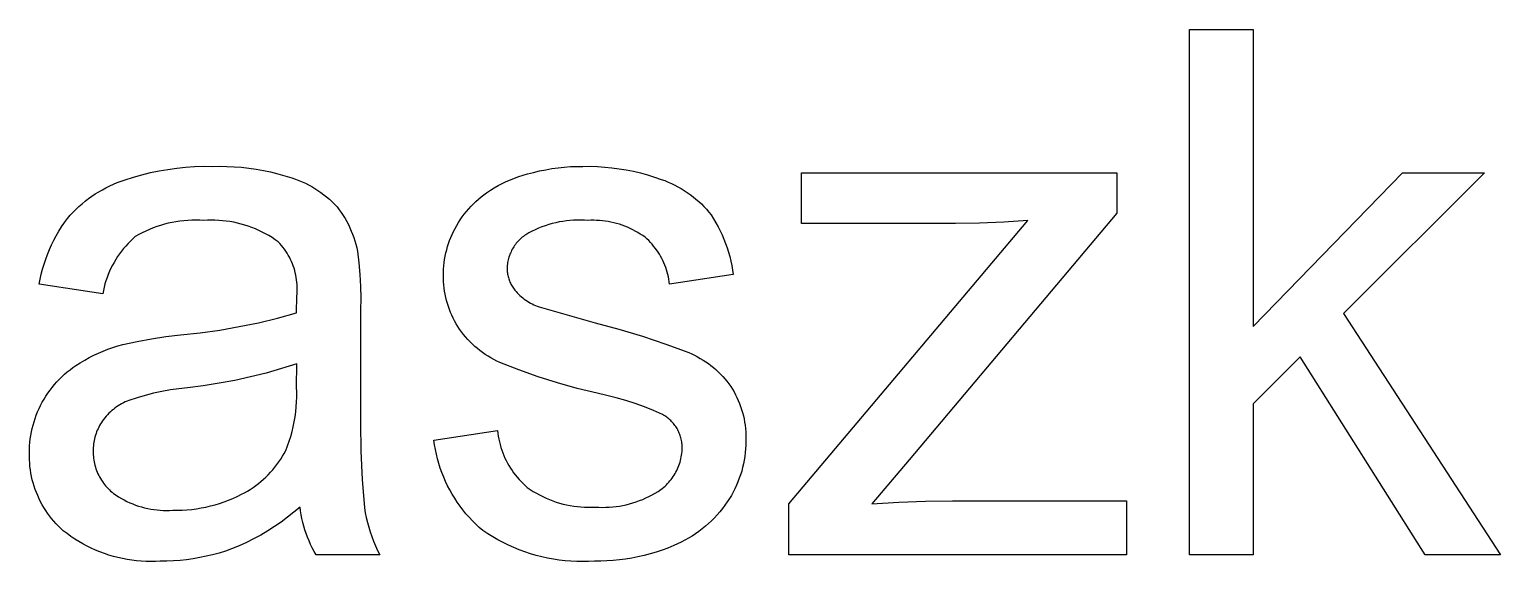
# Model space of a CAD drawing. Header units: millimetres. Extents: x -582 to 3448, y -204 to 2611.
# Drawn here: x 2261.6 to 2336.8, y -27.1 to 0.1 of the extents above; entities that cross this region are included whole.
import ezdxf

# ---------------------------------------------------------------- set-up
doc = ezdxf.new("R2010")
doc.units = ezdxf.units.MM
doc.header["$MEASUREMENT"] = 0
doc.layers.add('Domyslna', color=7, linetype='Continuous', true_color=0x000000)

msp = doc.modelspace()

# ---------------------------------------------------------------- linework, layer by layer
at = {"layer": 'Domyslna'}
for p, q in [((2320.889, -26.789), (2320.889, 0.054)), ((2320.889, 0.054), (2324.143, 0.054)), ((2324.143, 0.054), (2324.143, -15.119)), ((2266.508, -7.632), (2266.939, -7.494)), ((2266.939, -7.494), (2267.375, -7.372)), ((2267.375, -7.372), (2267.814, -7.264)), ((2267.814, -7.264), (2268.257, -7.172)), ((2268.257, -7.172), (2268.703, -7.095)), ((2268.703, -7.095), (2269.152, -7.033)), ((2269.152, -7.033), (2269.602, -6.987)), ((2269.602, -6.987), (2270.053, -6.956)), ((2270.053, -6.956), (2270.505, -6.941)), ((2270.505, -6.941), (2270.958, -6.942)), ((2270.958, -6.942), (2271.335, -6.936)), ((2271.335, -6.936), (2271.711, -6.942)), ((2271.711, -6.942), (2272.087, -6.959)), ((2272.087, -6.959), (2272.463, -6.989)), ((2272.463, -6.989), (2272.837, -7.031)), ((2272.837, -7.031), (2273.21, -7.085)), ((2273.21, -7.085), (2273.581, -7.151)), ((2273.581, -7.151), (2273.949, -7.229)), ((2273.949, -7.229), (2274.315, -7.318)), ((2274.315, -7.318), (2274.678, -7.419)), ((2274.678, -7.419), (2275.038, -7.531)), ((2286.41, -7.544), (2286.627, -7.466)), ((2286.627, -7.466), (2286.847, -7.396)), ((2286.847, -7.396), (2287.069, -7.333)), ((2287.069, -7.333), (2287.377, -7.249)), ((2287.377, -7.249), (2287.687, -7.176)), ((2287.687, -7.176), (2288, -7.112)), ((2288, -7.112), (2288.314, -7.058)), ((2288.314, -7.058), (2288.63, -7.014)), ((2288.63, -7.014), (2288.947, -6.981)), ((2288.947, -6.981), (2289.265, -6.958)), ((2289.265, -6.958), (2289.584, -6.944)), ((2289.584, -6.944), (2289.903, -6.942)), ((2289.903, -6.942), (2290.274, -6.941)), ((2290.274, -6.941), (2290.645, -6.952)), ((2290.645, -6.952), (2291.015, -6.976)), ((2291.015, -6.976), (2291.385, -7.012)), ((2291.385, -7.012), (2291.753, -7.061)), ((2291.753, -7.061), (2292.119, -7.122)), ((2292.119, -7.122), (2292.482, -7.196)), ((2292.482, -7.196), (2292.843, -7.281)), ((2292.843, -7.281), (2293.202, -7.379)), ((2293.202, -7.379), (2293.556, -7.489)), ((2293.556, -7.489), (2293.907, -7.61)), ((2301.077, -9.87), (2301.077, -7.267)), ((2301.077, -7.267), (2317.183, -7.267)), ((2317.183, -7.267), (2317.183, -9.341)), ((2324.143, -15.119), (2331.772, -7.267)), ((2335.973, -7.267), (2328.769, -14.463)), ((2331.772, -7.267), (2335.973, -7.267)), ((2264.989, -8.352), (2265.168, -8.24)), ((2265.168, -8.24), (2265.35, -8.135)), ((2265.35, -8.135), (2265.536, -8.035)), ((2265.536, -8.035), (2265.725, -7.942)), ((2265.725, -7.942), (2265.917, -7.855)), ((2265.917, -7.855), (2266.112, -7.774)), ((2266.112, -7.774), (2266.309, -7.7)), ((2266.309, -7.7), (2266.508, -7.632)), ((2275.038, -7.531), (2275.213, -7.591)), ((2275.213, -7.591), (2275.385, -7.657)), ((2275.385, -7.657), (2275.556, -7.729)), ((2275.556, -7.729), (2275.723, -7.807)), ((2275.723, -7.807), (2275.888, -7.891)), ((2275.888, -7.891), (2276.05, -7.98)), ((2276.05, -7.98), (2276.209, -8.074)), ((2276.209, -8.074), (2276.365, -8.174)), ((2276.365, -8.174), (2276.517, -8.279)), ((2284.982, -8.291), (2285.174, -8.164)), ((2285.174, -8.164), (2285.371, -8.043)), ((2285.371, -8.043), (2285.572, -7.929)), ((2285.572, -7.929), (2285.776, -7.822)), ((2285.776, -7.822), (2285.984, -7.723)), ((2285.984, -7.723), (2286.195, -7.63)), ((2286.195, -7.63), (2286.41, -7.544)), ((2293.907, -7.61), (2294.082, -7.673)), ((2294.082, -7.673), (2294.255, -7.742)), ((2294.255, -7.742), (2294.425, -7.817)), ((2294.425, -7.817), (2294.593, -7.897)), ((2294.593, -7.897), (2294.758, -7.984)), ((2294.758, -7.984), (2294.92, -8.076)), ((2294.92, -8.076), (2295.079, -8.173)), ((2295.079, -8.173), (2295.234, -8.276)), ((2264.003, -9.139), (2264.156, -8.994)), ((2264.156, -8.994), (2264.314, -8.855)), ((2264.314, -8.855), (2264.476, -8.721)), ((2264.476, -8.721), (2264.643, -8.592)), ((2264.643, -8.592), (2264.814, -8.469)), ((2264.814, -8.469), (2264.989, -8.352)), ((2276.517, -8.279), (2276.665, -8.39)), ((2276.665, -8.39), (2276.809, -8.505)), ((2276.809, -8.505), (2276.95, -8.626)), ((2276.95, -8.626), (2277.086, -8.751)), ((2277.086, -8.751), (2277.217, -8.88)), ((2277.217, -8.88), (2277.345, -9.015)), ((2277.345, -9.015), (2277.453, -9.157)), ((2284.068, -9.114), (2284.186, -8.984)), ((2284.186, -8.984), (2284.309, -8.857)), ((2284.309, -8.857), (2284.436, -8.735)), ((2284.436, -8.735), (2284.567, -8.618)), ((2284.567, -8.618), (2284.702, -8.504)), ((2284.702, -8.504), (2284.84, -8.396)), ((2284.84, -8.396), (2284.982, -8.291)), ((2295.234, -8.276), (2295.386, -8.384)), ((2295.386, -8.384), (2295.534, -8.497)), ((2295.534, -8.497), (2295.678, -8.615)), ((2295.678, -8.615), (2295.818, -8.738)), ((2295.818, -8.738), (2295.954, -8.865)), ((2295.954, -8.865), (2296.085, -8.998)), ((2296.085, -8.998), (2296.211, -9.134)), ((2263.418, -9.816), (2263.572, -9.602)), ((2263.572, -9.602), (2263.711, -9.443)), ((2263.711, -9.443), (2263.854, -9.289)), ((2263.854, -9.289), (2264.003, -9.139)), ((2269.113, -9.77), (2268.914, -9.807)), ((2269.314, -9.741), (2269.113, -9.77)), ((2269.515, -9.718), (2269.314, -9.741)), ((2269.717, -9.702), (2269.515, -9.718)), ((2269.919, -9.693), (2269.717, -9.702)), ((2270.121, -9.691), (2269.919, -9.693)), ((2270.324, -9.696), (2270.121, -9.691)), ((2270.526, -9.707), (2270.324, -9.696)), ((2270.718, -9.696), (2270.526, -9.707)), ((2270.911, -9.692), (2270.718, -9.696)), ((2271.104, -9.694), (2270.911, -9.692)), ((2271.297, -9.703), (2271.104, -9.694)), ((2271.489, -9.718), (2271.297, -9.703)), ((2271.681, -9.739), (2271.489, -9.718)), ((2271.872, -9.767), (2271.681, -9.739)), ((2272.062, -9.801), (2271.872, -9.767)), ((2277.453, -9.157), (2277.557, -9.303)), ((2277.557, -9.303), (2277.656, -9.452)), ((2277.656, -9.452), (2277.75, -9.605)), ((2277.75, -9.605), (2277.838, -9.761)), ((2277.838, -9.761), (2277.921, -9.92)), ((2283.544, -9.819), (2283.639, -9.671)), ((2283.639, -9.671), (2283.739, -9.527)), ((2283.739, -9.527), (2283.844, -9.385)), ((2283.844, -9.385), (2283.954, -9.248)), ((2283.954, -9.248), (2284.068, -9.114)), ((2288.875, -9.753), (2288.693, -9.785)), ((2289.057, -9.727), (2288.875, -9.753)), ((2289.24, -9.708), (2289.057, -9.727)), ((2289.424, -9.695), (2289.24, -9.708)), ((2289.608, -9.689), (2289.424, -9.695)), ((2289.792, -9.688), (2289.608, -9.689)), ((2289.976, -9.695), (2289.792, -9.688)), ((2290.16, -9.707), (2289.976, -9.695)), ((2290.308, -9.7), (2290.16, -9.707)), ((2290.455, -9.698), (2290.308, -9.7)), ((2290.603, -9.701), (2290.455, -9.698)), ((2290.751, -9.709), (2290.603, -9.701)), ((2290.898, -9.722), (2290.751, -9.709)), ((2291.045, -9.74), (2290.898, -9.722)), ((2291.191, -9.762), (2291.045, -9.74)), ((2291.336, -9.79), (2291.191, -9.762)), ((2296.211, -9.134), (2296.333, -9.275)), ((2296.333, -9.275), (2296.45, -9.42)), ((2296.45, -9.42), (2296.576, -9.618)), ((2296.576, -9.618), (2296.696, -9.82)), ((2300.427, -24.184), (2312.628, -9.707)), ((2317.183, -9.341), (2306.573, -21.929)), ((2312.628, -9.707), (2311.401, -9.793)), ((2262.875, -10.72), (2262.999, -10.488)), ((2262.999, -10.488), (2263.132, -10.259)), ((2263.132, -10.259), (2263.271, -10.035)), ((2263.271, -10.035), (2263.418, -9.816)), ((2267.21, -10.431), (2267.034, -10.532)), ((2267.389, -10.336), (2267.21, -10.431)), ((2267.571, -10.248), (2267.389, -10.336)), ((2267.756, -10.165), (2267.571, -10.248)), ((2267.943, -10.089), (2267.756, -10.165)), ((2268.133, -10.02), (2267.943, -10.089)), ((2268.326, -9.956), (2268.133, -10.02)), ((2268.52, -9.9), (2268.326, -9.956)), ((2268.716, -9.85), (2268.52, -9.9)), ((2268.914, -9.807), (2268.716, -9.85)), ((2272.251, -9.842), (2272.062, -9.801)), ((2272.438, -9.889), (2272.251, -9.842)), ((2272.623, -9.942), (2272.438, -9.889)), ((2272.807, -10.001), (2272.623, -9.942)), ((2272.988, -10.067), (2272.807, -10.001)), ((2273.168, -10.138), (2272.988, -10.067)), ((2273.344, -10.216), (2273.168, -10.138)), ((2273.518, -10.299), (2273.344, -10.216)), ((2273.689, -10.388), (2273.518, -10.299)), ((2273.858, -10.483), (2273.689, -10.388)), ((2274.022, -10.583), (2273.858, -10.483)), ((2277.921, -9.92), (2277.999, -10.081)), ((2277.999, -10.081), (2278.07, -10.246)), ((2278.07, -10.246), (2278.137, -10.412)), ((2278.137, -10.412), (2278.197, -10.581)), ((2283.154, -10.575), (2283.22, -10.422)), ((2283.22, -10.422), (2283.292, -10.272)), ((2283.292, -10.272), (2283.368, -10.124)), ((2283.368, -10.124), (2283.453, -9.97)), ((2283.453, -9.97), (2283.544, -9.819)), ((2286.863, -10.521), (2286.806, -10.566)), ((2286.921, -10.478), (2286.863, -10.521)), ((2286.981, -10.437), (2286.921, -10.478)), ((2287.141, -10.345), (2286.981, -10.437)), ((2287.304, -10.26), (2287.141, -10.345)), ((2287.47, -10.179), (2287.304, -10.26)), ((2287.638, -10.105), (2287.47, -10.179)), ((2287.809, -10.037), (2287.638, -10.105)), ((2287.982, -9.974), (2287.809, -10.037)), ((2288.157, -9.917), (2287.982, -9.974)), ((2288.334, -9.867), (2288.157, -9.917)), ((2288.513, -9.823), (2288.334, -9.867)), ((2288.693, -9.785), (2288.513, -9.823)), ((2291.481, -9.822), (2291.336, -9.79)), ((2291.624, -9.859), (2291.481, -9.822)), ((2291.766, -9.901), (2291.624, -9.859)), ((2291.906, -9.947), (2291.766, -9.901)), ((2292.045, -9.999), (2291.906, -9.947)), ((2292.182, -10.054), (2292.045, -9.999)), ((2292.317, -10.115), (2292.182, -10.054)), ((2292.45, -10.18), (2292.317, -10.115)), ((2292.58, -10.249), (2292.45, -10.18)), ((2292.709, -10.322), (2292.58, -10.249)), ((2292.835, -10.4), (2292.709, -10.322)), ((2292.958, -10.482), (2292.835, -10.4)), ((2293.078, -10.568), (2292.958, -10.482)), ((2296.696, -9.82), (2296.808, -10.025)), ((2296.808, -10.025), (2296.914, -10.234)), ((2296.914, -10.234), (2297.014, -10.447)), ((2297.014, -10.447), (2297.106, -10.663)), ((2308.942, -9.87), (2301.077, -9.87)), ((2310.172, -9.847), (2308.942, -9.87)), ((2311.401, -9.793), (2310.172, -9.847)), ((2262.548, -11.441), (2262.649, -11.197)), ((2262.649, -11.197), (2262.758, -10.957)), ((2262.758, -10.957), (2262.875, -10.72)), ((2266.436, -11.143), (2266.33, -11.277)), ((2266.547, -11.013), (2266.436, -11.143)), ((2266.663, -10.887), (2266.547, -11.013)), ((2266.783, -10.764), (2266.663, -10.887)), ((2266.907, -10.646), (2266.783, -10.764)), ((2267.034, -10.532), (2266.907, -10.646)), ((2274.184, -10.689), (2274.022, -10.583)), ((2274.341, -10.8), (2274.184, -10.689)), ((2274.424, -10.889), (2274.341, -10.8)), ((2274.503, -10.981), (2274.424, -10.889)), ((2274.579, -11.076), (2274.503, -10.981)), ((2274.652, -11.173), (2274.579, -11.076)), ((2274.721, -11.273), (2274.652, -11.173)), ((2274.787, -11.374), (2274.721, -11.273)), ((2278.197, -10.581), (2278.252, -10.751)), ((2278.252, -10.751), (2278.301, -10.924)), ((2278.301, -10.924), (2278.344, -11.098)), ((2278.344, -11.098), (2278.38, -11.273)), ((2278.38, -11.273), (2278.453, -11.872)), ((2282.902, -11.366), (2282.942, -11.205)), ((2282.942, -11.205), (2282.987, -11.045)), ((2282.987, -11.045), (2283.037, -10.886)), ((2283.037, -10.886), (2283.093, -10.73)), ((2283.093, -10.73), (2283.154, -10.575)), ((2286.262, -11.239), (2286.23, -11.304)), ((2286.296, -11.175), (2286.262, -11.239)), ((2286.333, -11.112), (2286.296, -11.175)), ((2286.371, -11.05), (2286.333, -11.112)), ((2286.412, -10.99), (2286.371, -11.05)), ((2286.455, -10.931), (2286.412, -10.99)), ((2286.499, -10.874), (2286.455, -10.931)), ((2286.546, -10.818), (2286.499, -10.874)), ((2286.594, -10.764), (2286.546, -10.818)), ((2286.645, -10.712), (2286.594, -10.764)), ((2286.697, -10.662), (2286.645, -10.712)), ((2286.75, -10.613), (2286.697, -10.662)), ((2286.806, -10.566), (2286.75, -10.613)), ((2293.172, -10.651), (2293.078, -10.568)), ((2293.263, -10.738), (2293.172, -10.651)), ((2293.35, -10.828), (2293.263, -10.738)), ((2293.435, -10.921), (2293.35, -10.828)), ((2293.517, -11.017), (2293.435, -10.921)), ((2293.595, -11.115), (2293.517, -11.017)), ((2293.669, -11.216), (2293.595, -11.115)), ((2293.74, -11.32), (2293.669, -11.216)), ((2297.106, -10.663), (2297.191, -10.881)), ((2297.191, -10.881), (2297.269, -11.103)), ((2297.269, -11.103), (2297.339, -11.326)), ((2262.294, -12.19), (2262.37, -11.938)), ((2262.37, -11.938), (2262.455, -11.688)), ((2262.455, -11.688), (2262.548, -11.441)), ((2265.868, -11.997), (2265.791, -12.15)), ((2265.95, -11.847), (2265.868, -11.997)), ((2266.038, -11.7), (2265.95, -11.847)), ((2266.13, -11.556), (2266.038, -11.7)), ((2266.228, -11.415), (2266.13, -11.556)), ((2266.33, -11.277), (2266.228, -11.415)), ((2274.849, -11.479), (2274.787, -11.374)), ((2274.908, -11.585), (2274.849, -11.479)), ((2274.962, -11.693), (2274.908, -11.585)), ((2275.013, -11.803), (2274.962, -11.693)), ((2275.061, -11.915), (2275.013, -11.803)), ((2275.104, -12.029), (2275.061, -11.915)), ((2278.453, -11.872), (2278.506, -12.473)), ((2282.784, -12.189), (2282.796, -12.023)), ((2282.796, -12.023), (2282.815, -11.858)), ((2282.815, -11.858), (2282.838, -11.693)), ((2282.838, -11.693), (2282.867, -11.529)), ((2282.867, -11.529), (2282.902, -11.366)), ((2286.038, -12), (2286.032, -12.073)), ((2286.047, -11.928), (2286.038, -12)), ((2286.057, -11.856), (2286.047, -11.928)), ((2286.071, -11.785), (2286.057, -11.856)), ((2286.086, -11.714), (2286.071, -11.785)), ((2286.104, -11.644), (2286.086, -11.714)), ((2286.125, -11.574), (2286.104, -11.644)), ((2286.148, -11.505), (2286.125, -11.574)), ((2286.173, -11.437), (2286.148, -11.505)), ((2286.2, -11.37), (2286.173, -11.437)), ((2286.23, -11.304), (2286.2, -11.37)), ((2293.808, -11.426), (2293.74, -11.32)), ((2293.872, -11.534), (2293.808, -11.426)), ((2293.932, -11.645), (2293.872, -11.534)), ((2293.988, -11.757), (2293.932, -11.645)), ((2294.04, -11.871), (2293.988, -11.757)), ((2294.088, -11.987), (2294.04, -11.871)), ((2294.133, -12.105), (2294.088, -11.987)), ((2297.339, -11.326), (2297.402, -11.552)), ((2297.402, -11.552), (2297.458, -11.78)), ((2297.458, -11.78), (2297.506, -12.01)), ((2297.506, -12.01), (2297.547, -12.241)), ((2262.114, -12.961), (2262.166, -12.702)), ((2262.166, -12.702), (2262.225, -12.445)), ((2262.225, -12.445), (2262.294, -12.19)), ((2265.591, -12.623), (2265.535, -12.785)), ((2265.652, -12.463), (2265.591, -12.623)), ((2265.719, -12.306), (2265.652, -12.463)), ((2265.791, -12.15), (2265.719, -12.306)), ((2275.143, -12.143), (2275.104, -12.029)), ((2275.178, -12.259), (2275.143, -12.143)), ((2275.209, -12.377), (2275.178, -12.259)), ((2275.236, -12.495), (2275.209, -12.377)), ((2275.259, -12.614), (2275.236, -12.495)), ((2275.278, -12.734), (2275.259, -12.614)), ((2275.293, -12.854), (2275.278, -12.734)), ((2278.506, -12.473), (2278.539, -13.076)), ((2282.775, -12.521), (2282.777, -12.355)), ((2282.777, -12.682), (2282.775, -12.521)), ((2282.777, -12.355), (2282.784, -12.189)), ((2282.783, -12.843), (2282.777, -12.682)), ((2286.032, -12.073), (2286.029, -12.145)), ((2286.029, -12.145), (2286.03, -12.206)), ((2286.03, -12.206), (2286.033, -12.266)), ((2286.033, -12.266), (2286.037, -12.327)), ((2286.037, -12.327), (2286.044, -12.387)), ((2286.044, -12.387), (2286.053, -12.447)), ((2286.053, -12.447), (2286.064, -12.506)), ((2286.064, -12.506), (2286.077, -12.565)), ((2286.077, -12.565), (2286.093, -12.624)), ((2286.093, -12.624), (2286.11, -12.682)), ((2286.11, -12.682), (2286.129, -12.74)), ((2286.129, -12.74), (2286.15, -12.797)), ((2294.173, -12.224), (2294.133, -12.105)), ((2294.209, -12.344), (2294.173, -12.224)), ((2294.241, -12.466), (2294.209, -12.344)), ((2294.269, -12.589), (2294.241, -12.466)), ((2294.292, -12.712), (2294.269, -12.589)), ((2294.311, -12.836), (2294.292, -12.712)), ((2297.58, -12.473), (2294.326, -12.961)), ((2297.547, -12.241), (2297.58, -12.473)), ((2265.368, -13.449), (2262.114, -12.961)), ((2265.401, -13.281), (2265.368, -13.449)), ((2265.44, -13.114), (2265.401, -13.281)), ((2265.485, -12.949), (2265.44, -13.114)), ((2265.535, -12.785), (2265.485, -12.949)), ((2275.292, -13.581), (2275.303, -13.46)), ((2275.303, -12.975), (2275.293, -12.854)), ((2275.309, -13.097), (2275.303, -12.975)), ((2275.303, -13.46), (2275.309, -13.339)), ((2275.311, -13.218), (2275.309, -13.097)), ((2275.309, -13.339), (2275.311, -13.218)), ((2278.539, -13.076), (2278.552, -13.679)), ((2282.795, -13.003), (2282.783, -12.843)), ((2282.812, -13.163), (2282.795, -13.003)), ((2282.835, -13.323), (2282.812, -13.163)), ((2282.863, -13.481), (2282.835, -13.323)), ((2282.896, -13.638), (2282.863, -13.481)), ((2286.15, -12.797), (2286.173, -12.853)), ((2286.173, -12.853), (2286.198, -12.908)), ((2286.198, -12.908), (2286.225, -12.962)), ((2286.225, -12.962), (2286.253, -13.016)), ((2286.253, -13.016), (2286.284, -13.068)), ((2286.284, -13.068), (2286.316, -13.119)), ((2286.316, -13.119), (2286.35, -13.169)), ((2286.35, -13.169), (2286.386, -13.218)), ((2286.386, -13.218), (2286.423, -13.266)), ((2286.423, -13.266), (2286.486, -13.338)), ((2286.486, -13.338), (2286.551, -13.407)), ((2286.551, -13.407), (2286.618, -13.475)), ((2286.618, -13.475), (2286.688, -13.54)), ((2294.326, -12.961), (2294.311, -12.836)), ((2275.274, -14.425), (2275.292, -13.581)), ((2278.552, -13.679), (2278.546, -14.283)), ((2282.935, -13.795), (2282.896, -13.638)), ((2282.978, -13.95), (2282.935, -13.795)), ((2283.027, -14.103), (2282.978, -13.95)), ((2283.081, -14.255), (2283.027, -14.103)), ((2283.139, -14.404), (2283.081, -14.255)), ((2286.688, -13.54), (2286.759, -13.603)), ((2286.759, -13.603), (2286.833, -13.663)), ((2286.833, -13.663), (2286.909, -13.721)), ((2286.909, -13.721), (2286.986, -13.776)), ((2286.986, -13.776), (2287.066, -13.829)), ((2287.066, -13.829), (2287.147, -13.879)), ((2287.147, -13.879), (2287.229, -13.926)), ((2287.229, -13.926), (2287.313, -13.971)), ((2287.313, -13.971), (2287.399, -14.012)), ((2287.399, -14.012), (2287.486, -14.051)), ((2287.486, -14.051), (2287.574, -14.087)), ((2287.574, -14.087), (2287.664, -14.12)), ((2287.664, -14.12), (2290.521, -14.939)), ((2272.338, -15.133), (2273.324, -14.929)), ((2273.324, -14.929), (2274.303, -14.693)), ((2274.303, -14.693), (2275.274, -14.425)), ((2278.546, -14.283), (2278.546, -18.609)), ((2283.203, -14.552), (2283.139, -14.404)), ((2283.272, -14.697), (2283.203, -14.552)), ((2283.345, -14.841), (2283.272, -14.697)), ((2283.423, -14.981), (2283.345, -14.841)), ((2283.506, -15.119), (2283.423, -14.981)), ((2290.521, -14.939), (2291.736, -15.263)), ((2328.769, -14.463), (2336.787, -26.789)), ((2267.123, -15.886), (2267.86, -15.751)), ((2267.86, -15.751), (2268.602, -15.639)), ((2268.602, -15.639), (2269.346, -15.551)), ((2269.346, -15.551), (2270.348, -15.445)), ((2270.348, -15.445), (2271.345, -15.305)), ((2271.345, -15.305), (2272.338, -15.133)), ((2283.6, -15.26), (2283.506, -15.119)), ((2283.698, -15.397), (2283.6, -15.26)), ((2283.801, -15.531), (2283.698, -15.397)), ((2283.908, -15.661), (2283.801, -15.531)), ((2284.02, -15.788), (2283.908, -15.661)), ((2291.736, -15.263), (2292.941, -15.625)), ((2292.941, -15.625), (2294.134, -16.024)), ((2264.913, -16.595), (2265.151, -16.483)), ((2265.151, -16.483), (2265.393, -16.38)), ((2265.393, -16.38), (2265.638, -16.284)), ((2265.638, -16.284), (2265.886, -16.196)), ((2265.886, -16.196), (2266.137, -16.116)), ((2266.137, -16.116), (2266.39, -16.044)), ((2266.39, -16.044), (2267.123, -15.886)), ((2284.136, -15.91), (2284.02, -15.788)), ((2284.256, -16.029), (2284.136, -15.91)), ((2284.381, -16.143), (2284.256, -16.029)), ((2284.509, -16.253), (2284.381, -16.143)), ((2284.641, -16.358), (2284.509, -16.253)), ((2284.776, -16.459), (2284.641, -16.358)), ((2284.915, -16.555), (2284.776, -16.459)), ((2294.134, -16.024), (2295.314, -16.461)), ((2295.314, -16.461), (2295.464, -16.527)), ((2295.464, -16.527), (2295.612, -16.597)), ((2263.702, -17.331), (2263.849, -17.221)), ((2263.849, -17.221), (2263.999, -17.116)), ((2263.999, -17.116), (2264.221, -16.975)), ((2264.221, -16.975), (2264.448, -16.841)), ((2264.448, -16.841), (2264.678, -16.714)), ((2264.678, -16.714), (2264.913, -16.595)), ((2274.511, -17.277), (2273.722, -17.501)), ((2275.292, -17.028), (2274.511, -17.277)), ((2275.274, -18.218), (2275.292, -17.028)), ((2285.057, -16.647), (2284.915, -16.555)), ((2285.202, -16.733), (2285.057, -16.647)), ((2285.35, -16.814), (2285.202, -16.733)), ((2285.501, -16.89), (2285.35, -16.814)), ((2285.654, -16.961), (2285.501, -16.89)), ((2286.627, -17.341), (2285.654, -16.961)), ((2295.612, -16.597), (2295.757, -16.672)), ((2295.757, -16.672), (2295.9, -16.752)), ((2295.9, -16.752), (2296.04, -16.837)), ((2296.04, -16.837), (2296.178, -16.926)), ((2296.178, -16.926), (2296.312, -17.02)), ((2296.312, -17.02), (2296.443, -17.118)), ((2296.443, -17.118), (2296.571, -17.221)), ((2296.571, -17.221), (2296.695, -17.328)), ((2326.553, -16.672), (2324.143, -19.082)), ((2332.938, -26.789), (2326.553, -16.672)), ((2262.906, -18.091), (2263.028, -17.953)), ((2263.028, -17.953), (2263.154, -17.819)), ((2263.154, -17.819), (2263.284, -17.69)), ((2263.284, -17.69), (2263.419, -17.566)), ((2263.419, -17.566), (2263.558, -17.446)), ((2263.558, -17.446), (2263.702, -17.331)), ((2271.319, -18.026), (2270.509, -18.151)), ((2272.125, -17.876), (2271.319, -18.026)), ((2272.926, -17.701), (2272.125, -17.876)), ((2273.722, -17.501), (2272.926, -17.701)), ((2287.612, -17.689), (2286.627, -17.341)), ((2288.608, -18.005), (2287.612, -17.689)), ((2289.613, -18.288), (2288.608, -18.005)), ((2296.695, -17.328), (2296.815, -17.439)), ((2296.815, -17.439), (2296.932, -17.554)), ((2296.932, -17.554), (2297.045, -17.673)), ((2297.045, -17.673), (2297.153, -17.795)), ((2297.153, -17.795), (2297.258, -17.921)), ((2297.258, -17.921), (2297.358, -18.051)), ((2262.373, -18.837), (2262.469, -18.681)), ((2262.469, -18.681), (2262.571, -18.528)), ((2262.571, -18.528), (2262.678, -18.378)), ((2262.678, -18.378), (2262.789, -18.233)), ((2262.789, -18.233), (2262.906, -18.091)), ((2267.123, -18.765), (2266.707, -18.899)), ((2267.544, -18.645), (2267.123, -18.765)), ((2267.969, -18.538), (2267.544, -18.645)), ((2268.396, -18.445), (2267.969, -18.538)), ((2268.827, -18.366), (2268.396, -18.445)), ((2269.26, -18.302), (2268.827, -18.366)), ((2269.695, -18.251), (2269.26, -18.302)), ((2270.509, -18.151), (2269.695, -18.251)), ((2275.283, -18.473), (2275.274, -18.218)), ((2275.276, -18.982), (2275.284, -18.728)), ((2275.284, -18.728), (2275.283, -18.473)), ((2278.546, -18.609), (2278.532, -20.055)), ((2290.628, -18.538), (2289.613, -18.288)), ((2291.119, -18.645), (2290.628, -18.538)), ((2291.607, -18.769), (2291.119, -18.645)), ((2292.091, -18.908), (2291.607, -18.769)), ((2297.358, -18.051), (2297.454, -18.183)), ((2297.454, -18.183), (2297.541, -18.323)), ((2297.541, -18.323), (2297.623, -18.465)), ((2297.623, -18.465), (2297.701, -18.61)), ((2297.701, -18.61), (2297.773, -18.758)), ((2297.773, -18.758), (2297.841, -18.908)), ((2261.977, -19.649), (2262.045, -19.482)), ((2262.045, -19.482), (2262.118, -19.318)), ((2262.118, -19.318), (2262.198, -19.156)), ((2262.198, -19.156), (2262.282, -18.997)), ((2262.282, -18.997), (2262.373, -18.837)), ((2265.759, -19.491), (2265.685, -19.561)), ((2265.835, -19.422), (2265.759, -19.491)), ((2265.913, -19.357), (2265.835, -19.422)), ((2265.994, -19.294), (2265.913, -19.357)), ((2266.076, -19.234), (2265.994, -19.294)), ((2266.161, -19.177), (2266.076, -19.234)), ((2266.248, -19.123), (2266.161, -19.177)), ((2266.336, -19.072), (2266.248, -19.123)), ((2266.427, -19.024), (2266.336, -19.072)), ((2266.518, -18.979), (2266.427, -19.024)), ((2266.612, -18.937), (2266.518, -18.979)), ((2266.707, -18.899), (2266.612, -18.937)), ((2275.2, -19.743), (2275.234, -19.49)), ((2275.234, -19.49), (2275.259, -19.237)), ((2275.259, -19.237), (2275.276, -18.982)), ((2292.569, -19.064), (2292.091, -18.908)), ((2293.042, -19.236), (2292.569, -19.064)), ((2293.51, -19.423), (2293.042, -19.236)), ((2293.97, -19.626), (2293.51, -19.423)), ((2297.841, -18.908), (2297.903, -19.06)), ((2297.903, -19.06), (2297.96, -19.214)), ((2297.96, -19.214), (2298.012, -19.37)), ((2298.012, -19.37), (2298.058, -19.527)), ((2298.058, -19.527), (2298.1, -19.687)), ((2324.143, -19.082), (2324.143, -26.789)), ((2261.764, -20.337), (2261.809, -20.163)), ((2261.809, -20.163), (2261.859, -19.99)), ((2261.859, -19.99), (2261.915, -19.818)), ((2261.915, -19.818), (2261.977, -19.649)), ((2265.169, -20.263), (2265.129, -20.345)), ((2265.212, -20.183), (2265.169, -20.263)), ((2265.257, -20.104), (2265.212, -20.183)), ((2265.305, -20.027), (2265.257, -20.104)), ((2265.355, -19.951), (2265.305, -20.027)), ((2265.416, -19.869), (2265.355, -19.951)), ((2265.479, -19.789), (2265.416, -19.869)), ((2265.545, -19.711), (2265.479, -19.789)), ((2265.614, -19.635), (2265.545, -19.711)), ((2265.685, -19.561), (2265.614, -19.635)), ((2275.046, -20.492), (2275.105, -20.244)), ((2275.105, -20.244), (2275.157, -19.995)), ((2275.157, -19.995), (2275.2, -19.743)), ((2278.532, -20.055), (2278.56, -21.501)), ((2294.027, -19.658), (2293.97, -19.626)), ((2294.083, -19.692), (2294.027, -19.658)), ((2294.137, -19.728), (2294.083, -19.692)), ((2294.19, -19.765), (2294.137, -19.728)), ((2294.242, -19.805), (2294.19, -19.765)), ((2294.293, -19.846), (2294.242, -19.805)), ((2294.342, -19.889), (2294.293, -19.846)), ((2294.39, -19.933), (2294.342, -19.889)), ((2294.436, -19.979), (2294.39, -19.933)), ((2294.48, -20.027), (2294.436, -19.979)), ((2294.523, -20.076), (2294.48, -20.027)), ((2294.564, -20.126), (2294.523, -20.076)), ((2294.604, -20.178), (2294.564, -20.126)), ((2294.642, -20.231), (2294.604, -20.178)), ((2294.677, -20.286), (2294.642, -20.231)), ((2294.711, -20.341), (2294.677, -20.286)), ((2298.1, -19.687), (2298.135, -19.847)), ((2298.135, -19.847), (2298.165, -20.009)), ((2298.165, -20.009), (2298.19, -20.171)), ((2298.19, -20.171), (2298.209, -20.334)), ((2261.648, -21.048), (2261.668, -20.869)), ((2261.668, -20.869), (2261.694, -20.691)), ((2261.694, -20.691), (2261.726, -20.514)), ((2261.726, -20.514), (2261.764, -20.337)), ((2264.915, -21.037), (2264.902, -21.127)), ((2264.931, -20.947), (2264.915, -21.037)), ((2264.951, -20.859), (2264.931, -20.947)), ((2264.973, -20.771), (2264.951, -20.859)), ((2264.998, -20.683), (2264.973, -20.771)), ((2265.027, -20.597), (2264.998, -20.683)), ((2265.058, -20.512), (2265.027, -20.597)), ((2265.092, -20.428), (2265.058, -20.512)), ((2265.129, -20.345), (2265.092, -20.428)), ((2274.816, -21.221), (2274.901, -20.981)), ((2274.901, -20.981), (2274.977, -20.738)), ((2274.977, -20.738), (2275.046, -20.492)), ((2282.287, -20.933), (2285.541, -20.445)), ((2282.322, -21.175), (2282.287, -20.933)), ((2285.541, -20.445), (2285.558, -20.589)), ((2285.558, -20.589), (2285.579, -20.734)), ((2285.579, -20.734), (2285.605, -20.877)), ((2285.605, -20.877), (2285.636, -21.019)), ((2285.636, -21.019), (2285.672, -21.161)), ((2294.744, -20.398), (2294.711, -20.341)), ((2294.774, -20.456), (2294.744, -20.398)), ((2294.802, -20.515), (2294.774, -20.456)), ((2294.828, -20.574), (2294.802, -20.515)), ((2294.852, -20.635), (2294.828, -20.574)), ((2294.874, -20.696), (2294.852, -20.635)), ((2294.894, -20.758), (2294.874, -20.696)), ((2294.912, -20.821), (2294.894, -20.758)), ((2294.928, -20.884), (2294.912, -20.821)), ((2294.941, -20.948), (2294.928, -20.884)), ((2294.953, -21.012), (2294.941, -20.948)), ((2294.962, -21.077), (2294.953, -21.012)), ((2298.209, -20.334), (2298.223, -20.498)), ((2298.223, -20.498), (2298.231, -20.662)), ((2298.231, -20.991), (2298.227, -21.184)), ((2298.231, -20.662), (2298.234, -20.827)), ((2298.234, -20.827), (2298.231, -20.991)), ((2261.625, -21.76), (2261.626, -21.588)), ((2261.628, -21.932), (2261.625, -21.76)), ((2261.626, -21.588), (2261.628, -21.408)), ((2261.628, -21.408), (2261.635, -21.228)), ((2261.635, -21.228), (2261.648, -21.048)), ((2264.881, -21.398), (2264.88, -21.489)), ((2264.88, -21.489), (2264.881, -21.581)), ((2264.885, -21.308), (2264.881, -21.398)), ((2264.881, -21.581), (2264.884, -21.673)), ((2264.884, -21.673), (2264.891, -21.765)), ((2264.892, -21.217), (2264.885, -21.308)), ((2264.891, -21.765), (2264.9, -21.856)), ((2264.902, -21.127), (2264.892, -21.217)), ((2274.466, -21.9), (2274.557, -21.756)), ((2274.557, -21.756), (2274.642, -21.609)), ((2274.642, -21.609), (2274.723, -21.459)), ((2274.723, -21.459), (2274.816, -21.221)), ((2278.56, -21.501), (2278.631, -22.945)), ((2282.365, -21.415), (2282.322, -21.175)), ((2282.416, -21.654), (2282.365, -21.415)), ((2282.475, -21.892), (2282.416, -21.654)), ((2285.672, -21.161), (2285.713, -21.301)), ((2285.713, -21.301), (2285.758, -21.439)), ((2285.758, -21.439), (2285.808, -21.577)), ((2285.808, -21.577), (2285.862, -21.712)), ((2285.862, -21.712), (2285.921, -21.845)), ((2294.912, -21.879), (2294.931, -21.79)), ((2294.931, -21.79), (2294.946, -21.7)), ((2294.946, -21.7), (2294.958, -21.61)), ((2294.958, -21.61), (2294.968, -21.519)), ((2294.969, -21.141), (2294.962, -21.077)), ((2294.968, -21.519), (2294.974, -21.428)), ((2294.974, -21.206), (2294.969, -21.141)), ((2294.976, -21.272), (2294.974, -21.206)), ((2294.974, -21.428), (2294.977, -21.337)), ((2294.977, -21.337), (2294.976, -21.272)), ((2298.175, -21.76), (2298.145, -21.95)), ((2298.199, -21.569), (2298.175, -21.76)), ((2298.216, -21.376), (2298.199, -21.569)), ((2298.227, -21.184), (2298.216, -21.376)), ((2261.638, -22.104), (2261.628, -21.932)), ((2261.654, -22.276), (2261.638, -22.104)), ((2261.675, -22.446), (2261.654, -22.276)), ((2261.702, -22.616), (2261.675, -22.446)), ((2264.9, -21.856), (2264.913, -21.947)), ((2264.913, -21.947), (2264.929, -22.038)), ((2264.929, -22.038), (2264.948, -22.127)), ((2264.948, -22.127), (2264.97, -22.217)), ((2264.97, -22.217), (2264.996, -22.305)), ((2264.996, -22.305), (2265.024, -22.393)), ((2265.024, -22.393), (2265.055, -22.479)), ((2265.055, -22.479), (2265.089, -22.564)), ((2273.946, -22.573), (2274.059, -22.445)), ((2274.059, -22.445), (2274.168, -22.314)), ((2274.168, -22.314), (2274.272, -22.18)), ((2274.272, -22.18), (2274.371, -22.042)), ((2274.371, -22.042), (2274.466, -21.9)), ((2282.542, -22.127), (2282.475, -21.892)), ((2282.616, -22.36), (2282.542, -22.127)), ((2282.699, -22.59), (2282.616, -22.36)), ((2285.921, -21.845), (2285.984, -21.977)), ((2285.984, -21.977), (2286.052, -22.106)), ((2286.052, -22.106), (2286.124, -22.233)), ((2286.124, -22.233), (2286.2, -22.357)), ((2286.2, -22.357), (2286.28, -22.479)), ((2286.28, -22.479), (2286.364, -22.598)), ((2294.658, -22.561), (2294.7, -22.48)), ((2294.7, -22.48), (2294.739, -22.398)), ((2294.739, -22.398), (2294.775, -22.314)), ((2294.775, -22.314), (2294.808, -22.229)), ((2294.808, -22.229), (2294.839, -22.143)), ((2294.839, -22.143), (2294.866, -22.056)), ((2294.866, -22.056), (2294.891, -21.968)), ((2294.891, -21.968), (2294.912, -21.879)), ((2298.014, -22.514), (2297.957, -22.698)), ((2298.064, -22.327), (2298.014, -22.514)), ((2298.108, -22.14), (2298.064, -22.327)), ((2298.145, -21.95), (2298.108, -22.14)), ((2306.573, -21.929), (2304.672, -24.186)), ((2261.735, -22.785), (2261.702, -22.616)), ((2261.773, -22.953), (2261.735, -22.785)), ((2261.817, -23.119), (2261.773, -22.953)), ((2261.867, -23.284), (2261.817, -23.119)), ((2261.922, -23.447), (2261.867, -23.284)), ((2265.089, -22.564), (2265.126, -22.649)), ((2265.126, -22.649), (2265.165, -22.731)), ((2265.165, -22.731), (2265.208, -22.813)), ((2265.208, -22.813), (2265.253, -22.893)), ((2265.253, -22.893), (2265.301, -22.971)), ((2265.301, -22.971), (2265.352, -23.048)), ((2265.352, -23.048), (2265.405, -23.123)), ((2265.405, -23.123), (2265.461, -23.196)), ((2265.461, -23.196), (2265.519, -23.267)), ((2265.519, -23.267), (2265.58, -23.336)), ((2273.048, -23.352), (2273.187, -23.253)), ((2273.187, -23.253), (2273.323, -23.151)), ((2273.323, -23.151), (2273.455, -23.044)), ((2273.455, -23.044), (2273.583, -22.932)), ((2273.583, -22.932), (2273.708, -22.816)), ((2273.708, -22.816), (2273.829, -22.697)), ((2273.829, -22.697), (2273.946, -22.573)), ((2278.631, -22.945), (2278.743, -24.387)), ((2282.789, -22.817), (2282.699, -22.59)), ((2282.887, -23.041), (2282.789, -22.817)), ((2282.992, -23.262), (2282.887, -23.041)), ((2283.105, -23.478), (2282.992, -23.262)), ((2286.364, -22.598), (2286.452, -22.714)), ((2286.452, -22.714), (2286.545, -22.827)), ((2286.545, -22.827), (2286.64, -22.937)), ((2286.64, -22.937), (2286.74, -23.043)), ((2286.74, -23.043), (2286.843, -23.146)), ((2286.843, -23.146), (2286.949, -23.246)), ((2286.949, -23.246), (2287.059, -23.342)), ((2294.03, -23.336), (2294.098, -23.276)), ((2294.098, -23.276), (2294.165, -23.214)), ((2294.165, -23.214), (2294.229, -23.149)), ((2294.229, -23.149), (2294.291, -23.082)), ((2294.291, -23.082), (2294.351, -23.013)), ((2294.351, -23.013), (2294.409, -22.942)), ((2294.409, -22.942), (2294.464, -22.87)), ((2294.464, -22.87), (2294.516, -22.795)), ((2294.516, -22.795), (2294.566, -22.719)), ((2294.566, -22.719), (2294.613, -22.641)), ((2294.613, -22.641), (2294.658, -22.561)), ((2297.749, -23.238), (2297.667, -23.412)), ((2297.825, -23.06), (2297.749, -23.238)), ((2297.894, -22.88), (2297.825, -23.06)), ((2297.957, -22.698), (2297.894, -22.88)), ((2261.983, -23.608), (2261.922, -23.447)), ((2262.049, -23.767), (2261.983, -23.608)), ((2262.12, -23.924), (2262.049, -23.767)), ((2262.197, -24.078), (2262.12, -23.924)), ((2265.58, -23.336), (2265.643, -23.403)), ((2265.643, -23.403), (2265.708, -23.468)), ((2265.708, -23.468), (2265.775, -23.531)), ((2265.775, -23.531), (2265.845, -23.591)), ((2265.845, -23.591), (2265.916, -23.649)), ((2265.916, -23.649), (2266.048, -23.74)), ((2266.048, -23.74), (2266.183, -23.827)), ((2266.183, -23.827), (2266.321, -23.91)), ((2266.321, -23.91), (2266.462, -23.987)), ((2266.462, -23.987), (2266.606, -24.06)), ((2271.57, -24.083), (2271.798, -23.997)), ((2271.798, -23.997), (2272.022, -23.904)), ((2272.022, -23.904), (2272.244, -23.804)), ((2272.244, -23.804), (2272.461, -23.697)), ((2272.461, -23.697), (2272.612, -23.618)), ((2272.612, -23.618), (2272.76, -23.534)), ((2272.76, -23.534), (2272.906, -23.445)), ((2272.906, -23.445), (2273.048, -23.352)), ((2283.225, -23.691), (2283.105, -23.478)), ((2283.352, -23.9), (2283.225, -23.691)), ((2283.486, -24.105), (2283.352, -23.9)), ((2287.059, -23.342), (2287.211, -23.448)), ((2287.211, -23.448), (2287.366, -23.548)), ((2287.366, -23.548), (2287.525, -23.642)), ((2287.525, -23.642), (2287.686, -23.732)), ((2287.686, -23.732), (2287.851, -23.815)), ((2287.851, -23.815), (2288.019, -23.893)), ((2288.019, -23.893), (2288.189, -23.965)), ((2288.189, -23.965), (2288.362, -24.032)), ((2288.362, -24.032), (2288.536, -24.092)), ((2292.629, -24.083), (2292.795, -24.023)), ((2292.795, -24.023), (2292.959, -23.957)), ((2292.959, -23.957), (2293.12, -23.886)), ((2293.12, -23.886), (2293.279, -23.809)), ((2293.279, -23.809), (2293.435, -23.727)), ((2293.435, -23.727), (2293.589, -23.639)), ((2293.589, -23.639), (2293.739, -23.547)), ((2293.739, -23.547), (2293.886, -23.449)), ((2293.886, -23.449), (2293.959, -23.394)), ((2293.959, -23.394), (2294.03, -23.336)), ((2297.386, -23.918), (2297.281, -24.079)), ((2297.486, -23.753), (2297.386, -23.918)), ((2297.579, -23.584), (2297.486, -23.753)), ((2297.667, -23.412), (2297.579, -23.584)), ((2306.04, -24.098), (2307.411, -24.044)), ((2307.411, -24.044), (2308.782, -24.024)), ((2308.782, -24.024), (2317.671, -24.024)), ((2317.671, -24.024), (2317.671, -26.789)), ((2262.279, -24.229), (2262.197, -24.078)), ((2262.365, -24.378), (2262.279, -24.229)), ((2262.457, -24.523), (2262.365, -24.378)), ((2262.554, -24.666), (2262.457, -24.523)), ((2262.655, -24.805), (2262.554, -24.666)), ((2266.606, -24.06), (2266.752, -24.127)), ((2266.752, -24.127), (2266.9, -24.19)), ((2266.9, -24.19), (2267.05, -24.247)), ((2267.05, -24.247), (2267.202, -24.299)), ((2267.202, -24.299), (2267.356, -24.346)), ((2267.356, -24.346), (2267.511, -24.387)), ((2267.511, -24.387), (2267.668, -24.423)), ((2267.668, -24.423), (2267.826, -24.454)), ((2267.826, -24.454), (2267.985, -24.479)), ((2267.985, -24.479), (2268.144, -24.498)), ((2268.144, -24.498), (2268.305, -24.512)), ((2268.305, -24.512), (2268.465, -24.52)), ((2268.465, -24.52), (2268.626, -24.523)), ((2268.626, -24.523), (2268.787, -24.52)), ((2268.787, -24.52), (2268.947, -24.512)), ((2268.947, -24.512), (2269.19, -24.512)), ((2269.19, -24.512), (2269.433, -24.505)), ((2269.433, -24.505), (2269.675, -24.489)), ((2269.675, -24.489), (2269.917, -24.466)), ((2269.917, -24.466), (2270.158, -24.435)), ((2270.158, -24.435), (2270.398, -24.395)), ((2270.398, -24.395), (2270.636, -24.348)), ((2270.636, -24.348), (2270.873, -24.293)), ((2270.873, -24.293), (2271.108, -24.231)), ((2271.108, -24.231), (2271.34, -24.16)), ((2271.34, -24.16), (2271.57, -24.083)), ((2275.141, -24.616), (2274.818, -24.873)), ((2275.455, -24.349), (2275.141, -24.616)), ((2275.48, -24.547), (2275.455, -24.349)), ((2275.512, -24.743), (2275.48, -24.547)), ((2275.55, -24.939), (2275.512, -24.743)), ((2278.743, -24.387), (2278.786, -24.637)), ((2278.786, -24.637), (2278.837, -24.885)), ((2283.627, -24.305), (2283.486, -24.105)), ((2283.775, -24.5), (2283.627, -24.305)), ((2283.929, -24.689), (2283.775, -24.5)), ((2284.089, -24.874), (2283.929, -24.689)), ((2288.536, -24.092), (2288.713, -24.147)), ((2288.713, -24.147), (2288.891, -24.195)), ((2288.891, -24.195), (2289.071, -24.237)), ((2289.071, -24.237), (2289.253, -24.273)), ((2289.253, -24.273), (2289.435, -24.303)), ((2289.435, -24.303), (2289.618, -24.326)), ((2289.618, -24.326), (2289.802, -24.343)), ((2289.802, -24.343), (2289.987, -24.354)), ((2289.987, -24.354), (2290.172, -24.359)), ((2290.172, -24.359), (2290.356, -24.357)), ((2290.356, -24.357), (2290.541, -24.349)), ((2290.541, -24.349), (2290.717, -24.36)), ((2290.717, -24.36), (2290.894, -24.364)), ((2290.894, -24.364), (2291.07, -24.363)), ((2291.07, -24.363), (2291.247, -24.356)), ((2291.247, -24.356), (2291.423, -24.342)), ((2291.423, -24.342), (2291.599, -24.323)), ((2291.599, -24.323), (2291.773, -24.298)), ((2291.773, -24.298), (2291.947, -24.266)), ((2291.947, -24.266), (2292.12, -24.229)), ((2292.12, -24.229), (2292.291, -24.186)), ((2292.291, -24.186), (2292.461, -24.138)), ((2292.461, -24.138), (2292.629, -24.083)), ((2296.762, -24.746), (2296.619, -24.9)), ((2296.901, -24.586), (2296.762, -24.746)), ((2297.033, -24.421), (2296.901, -24.586)), ((2297.16, -24.253), (2297.033, -24.421)), ((2297.281, -24.079), (2297.16, -24.253)), ((2300.427, -26.789), (2300.427, -24.184)), ((2304.672, -24.186), (2306.04, -24.098)), ((2262.761, -24.94), (2262.655, -24.805)), ((2262.872, -25.072), (2262.761, -24.94)), ((2262.987, -25.2), (2262.872, -25.072)), ((2263.106, -25.324), (2262.987, -25.2)), ((2263.229, -25.444), (2263.106, -25.324)), ((2263.356, -25.56), (2263.229, -25.444)), ((2274.146, -25.351), (2273.799, -25.572)), ((2274.486, -25.118), (2274.146, -25.351)), ((2274.818, -24.873), (2274.486, -25.118)), ((2275.594, -25.133), (2275.55, -24.939)), ((2275.645, -25.326), (2275.594, -25.133)), ((2275.702, -25.517), (2275.645, -25.326)), ((2275.765, -25.706), (2275.702, -25.517)), ((2278.837, -24.885), (2278.896, -25.132)), ((2278.896, -25.132), (2278.963, -25.376)), ((2278.963, -25.376), (2279.037, -25.619)), ((2284.256, -25.053), (2284.089, -24.874)), ((2284.428, -25.226), (2284.256, -25.053)), ((2284.606, -25.394), (2284.428, -25.226)), ((2284.79, -25.555), (2284.606, -25.394)), ((2285.041, -25.721), (2284.79, -25.555)), ((2295.994, -25.468), (2295.826, -25.596)), ((2296.158, -25.334), (2295.994, -25.468)), ((2296.316, -25.195), (2296.158, -25.334)), ((2296.47, -25.05), (2296.316, -25.195)), ((2296.619, -24.9), (2296.47, -25.05)), ((2263.547, -25.708), (2263.356, -25.56)), ((2263.743, -25.849), (2263.547, -25.708)), ((2263.943, -25.983), (2263.743, -25.849)), ((2264.148, -26.111), (2263.943, -25.983)), ((2264.357, -26.231), (2264.148, -26.111)), ((2264.57, -26.345), (2264.357, -26.231)), ((2272.712, -26.162), (2272.337, -26.333)), ((2273.081, -25.978), (2272.712, -26.162)), ((2273.443, -25.781), (2273.081, -25.978)), ((2273.799, -25.572), (2273.443, -25.781)), ((2275.834, -25.893), (2275.765, -25.706)), ((2275.909, -26.078), (2275.834, -25.893)), ((2275.99, -26.26), (2275.909, -26.078)), ((2276.077, -26.439), (2275.99, -26.26)), ((2279.037, -25.619), (2279.119, -25.859)), ((2279.119, -25.859), (2279.209, -26.096)), ((2279.209, -26.096), (2279.306, -26.33)), ((2285.298, -25.879), (2285.041, -25.721)), ((2285.559, -26.028), (2285.298, -25.879)), ((2285.826, -26.169), (2285.559, -26.028)), ((2286.097, -26.3), (2285.826, -26.169)), ((2286.372, -26.422), (2286.097, -26.3)), ((2294.736, -26.237), (2294.542, -26.321)), ((2294.926, -26.146), (2294.736, -26.237)), ((2295.114, -26.049), (2294.926, -26.146)), ((2295.297, -25.945), (2295.114, -26.049)), ((2295.478, -25.835), (2295.297, -25.945)), ((2295.654, -25.718), (2295.478, -25.835)), ((2295.826, -25.596), (2295.654, -25.718)), ((2264.786, -26.451), (2264.57, -26.345)), ((2265.006, -26.55), (2264.786, -26.451)), ((2265.229, -26.641), (2265.006, -26.55)), ((2265.456, -26.725), (2265.229, -26.641)), ((2265.684, -26.801), (2265.456, -26.725)), ((2265.916, -26.87), (2265.684, -26.801)), ((2266.149, -26.93), (2265.916, -26.87)), ((2266.385, -26.983), (2266.149, -26.93)), ((2266.622, -27.028), (2266.385, -26.983)), ((2266.86, -27.064), (2266.622, -27.028)), ((2269.655, -27.038), (2269.319, -27.073)), ((2269.99, -26.992), (2269.655, -27.038)), ((2270.324, -26.935), (2269.99, -26.992)), ((2270.656, -26.867), (2270.324, -26.935)), ((2270.985, -26.789), (2270.656, -26.867)), ((2271.312, -26.7), (2270.985, -26.789)), ((2271.635, -26.6), (2271.312, -26.7)), ((2271.956, -26.491), (2271.635, -26.6)), ((2272.337, -26.333), (2271.956, -26.491)), ((2276.17, -26.616), (2276.077, -26.439)), ((2276.268, -26.789), (2276.17, -26.616)), ((2279.522, -26.789), (2276.268, -26.789)), ((2279.306, -26.33), (2279.41, -26.561)), ((2279.41, -26.561), (2279.522, -26.789)), ((2286.651, -26.535), (2286.372, -26.422)), ((2286.934, -26.638), (2286.651, -26.535)), ((2287.22, -26.732), (2286.934, -26.638)), ((2287.51, -26.817), (2287.22, -26.732)), ((2287.801, -26.891), (2287.51, -26.817)), ((2288.096, -26.956), (2287.801, -26.891)), ((2288.392, -27.011), (2288.096, -26.956)), ((2288.69, -27.056), (2288.392, -27.011)), ((2288.989, -27.091), (2288.69, -27.056)), ((2291.769, -27.053), (2291.451, -27.084)), ((2292.087, -27.012), (2291.769, -27.053)), ((2292.402, -26.961), (2292.087, -27.012)), ((2292.716, -26.899), (2292.402, -26.961)), ((2293.028, -26.828), (2292.716, -26.899)), ((2293.337, -26.746), (2293.028, -26.828)), ((2293.643, -26.655), (2293.337, -26.746)), ((2293.946, -26.553), (2293.643, -26.655)), ((2294.246, -26.442), (2293.946, -26.553)), ((2294.542, -26.321), (2294.246, -26.442)), ((2317.671, -26.789), (2300.427, -26.789)), ((2324.143, -26.789), (2320.889, -26.789)), ((2336.787, -26.789), (2332.938, -26.789)), ((2267.1, -27.093), (2266.86, -27.064)), ((2267.34, -27.114), (2267.1, -27.093)), ((2267.581, -27.126), (2267.34, -27.114)), ((2267.822, -27.13), (2267.581, -27.126)), ((2268.063, -27.127), (2267.822, -27.13)), ((2268.304, -27.115), (2268.063, -27.127)), ((2268.643, -27.112), (2268.304, -27.115)), ((2268.981, -27.098), (2268.643, -27.112)), ((2269.319, -27.073), (2268.981, -27.098)), ((2289.289, -27.116), (2288.989, -27.091)), ((2289.59, -27.13), (2289.289, -27.116)), ((2289.891, -27.135), (2289.59, -27.13)), ((2290.192, -27.13), (2289.891, -27.135)), ((2290.493, -27.115), (2290.192, -27.13)), ((2290.813, -27.115), (2290.493, -27.115)), ((2291.132, -27.105), (2290.813, -27.115)), ((2291.451, -27.084), (2291.132, -27.105))]:
    msp.add_line(p, q, dxfattribs=at)

doc.saveas('drawing.dxf')
